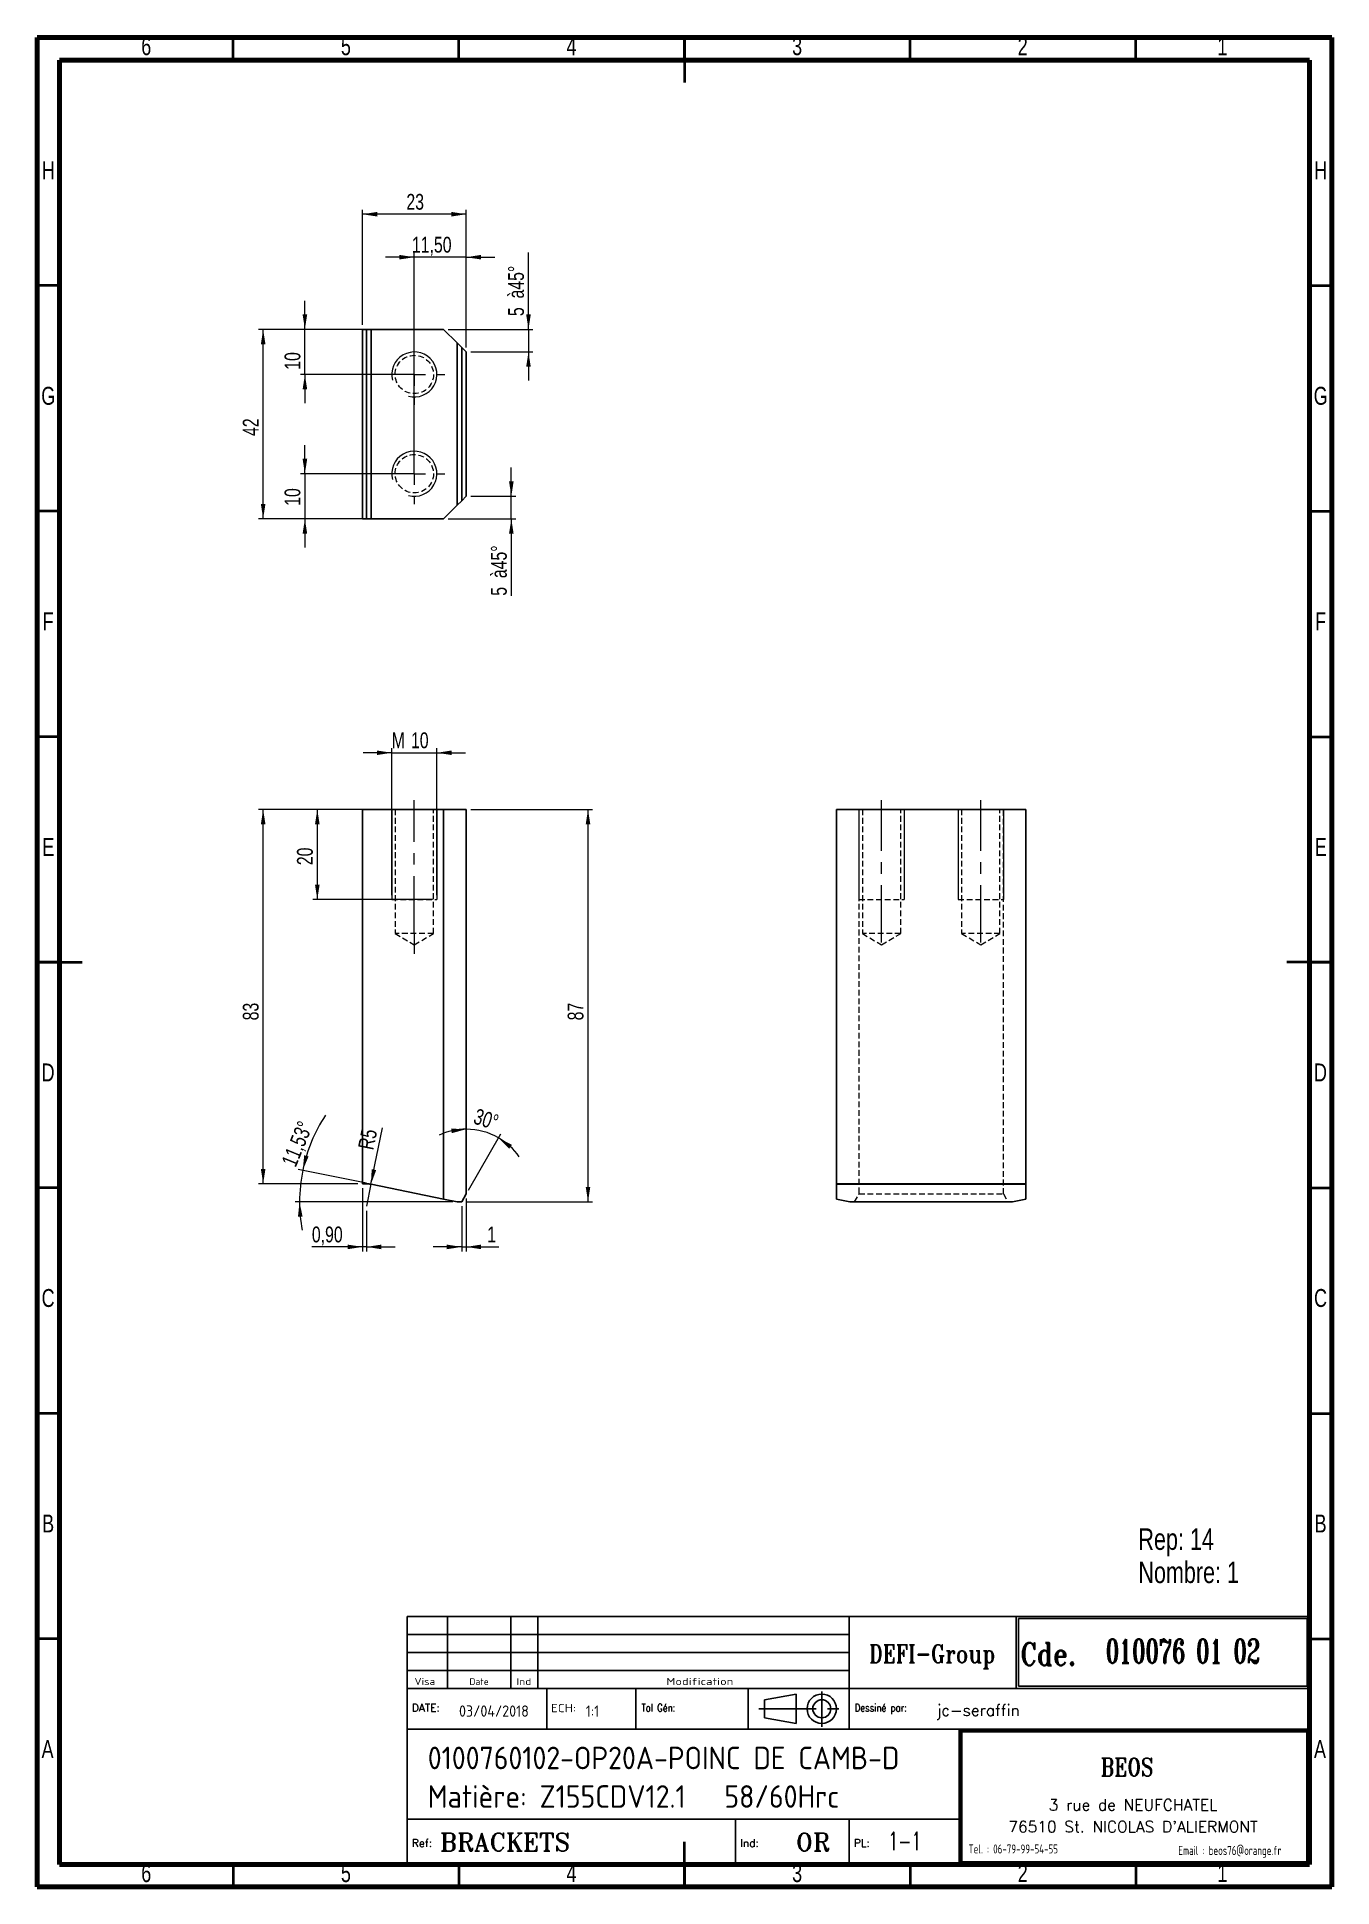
# Model space of a CAD drawing. Header units: millimetres. Extents: x 5 to 292, y 5 to 415.
import ezdxf

# ---------------------------------------------------------------- set-up
doc = ezdxf.new("R2010")
doc.units = ezdxf.units.MM
doc.linetypes.add('CENTERX2', pattern=[20.32, 12.7, -2.54, 2.54, -2.54])
doc.linetypes.add('HIDDEN', pattern=[1.905, 1.27, -0.635])
doc.layers.add('DIMENSIONS', color=176, linetype='Continuous')
doc.styles.add('SLDTEXTSTYLE0', font='TXT', dxfattribs={"width": 0.75})
doc.styles.add('SLDTEXTSTYLE1', font='ISOCP')
doc.styles.add('SLDTEXTSTYLE10', font='ISOCP', dxfattribs={"width": 1.147311})
doc.styles.add('SLDTEXTSTYLE11', font='ISOCP', dxfattribs={"width": 1.385904})
doc.styles.add('SLDTEXTSTYLE12', font='ISOCP', dxfattribs={"width": 1.246461})
doc.styles.add('SLDTEXTSTYLE13', font='ROMAND')
doc.styles.add('SLDTEXTSTYLE2', font='ROMANT', dxfattribs={"width": 0.8})
doc.styles.add('SLDTEXTSTYLE3', font='ISOCP', dxfattribs={"width": 0.8})
doc.styles.add('SLDTEXTSTYLE4', font='ROMANS', dxfattribs={"width": 0.8})
doc.styles.add('SLDTEXTSTYLE5', font='ROMANT')
doc.styles.add('SLDTEXTSTYLE6', font='ROMANS')
doc.styles.add('SLDTEXTSTYLE7', font='ROMANT', dxfattribs={"width": 0.65})
doc.styles.add('SLDTEXTSTYLE8', font='ISOCP', dxfattribs={"width": 1.446157})
doc.styles.add('SLDTEXTSTYLE9', font='ISOCP', dxfattribs={"width": 1.294402})
doc.dimstyles.new('SLDDIMSTYLE0', dxfattribs={"dimtxt": 3.5, "dimasz": 3.302, "dimexe": 0, "dimexo": 0.0625, "dimgap": 0.875, "dimtad": 1, "dimrnd": 1e-09, "dimzin": 12, "dimdsep": 46, "dimtxsty": 'SLDTEXTSTYLE0', "dimsah": 1, "dimcen": 0.09, "dimadec": 0, "dimazin": 3, "dimtfac": 1, "dimtmove": 0, "dimatfit": 0, "dimfxl": 1, "dimfrac": 2, "dimtolj": 1, "dimtzin": 12, "dimarcsym": 0})
doc.dimstyles.new('SLDDIMSTYLE1', dxfattribs={"dimtxt": 3.5, "dimasz": 3.302, "dimexe": 0, "dimexo": 0.0625, "dimgap": 0.875, "dimtad": 1, "dimrnd": 1e-09, "dimzin": 12, "dimdsep": 46, "dimtxsty": 'SLDTEXTSTYLE0', "dimsah": 1, "dimcen": 0.09, "dimadec": 0, "dimazin": 3, "dimtfac": 1, "dimtofl": 0, "dimtmove": 0, "dimatfit": 3, "dimfxl": 1, "dimfrac": 2, "dimtolj": 1, "dimtzin": 12, "dimarcsym": 0})
doc.dimstyles.new('SLDDIMSTYLE2', dxfattribs={"dimtxt": 3.5, "dimasz": 3.302, "dimexe": 0, "dimexo": 0.0625, "dimgap": 0.875, "dimtad": 1, "dimdec": 4, "dimzin": 12, "dimdsep": 46, "dimtxsty": 'SLDTEXTSTYLE0', "dimsah": 1, "dimcen": 0.09, "dimazin": 3, "dimtfac": 1, "dimtofl": 0, "dimtmove": 0, "dimatfit": 3, "dimfxl": 1, "dimfrac": 2, "dimtolj": 1, "dimtzin": 12, "dimarcsym": 0})
doc.dimstyles.new('SLDDIMSTYLE3', dxfattribs={"dimtxt": 3.5, "dimasz": 3.302, "dimexe": 0, "dimexo": 0.0625, "dimgap": 0.875, "dimtad": 1, "dimrnd": 1e-09, "dimzin": 12, "dimdsep": 46, "dimtxsty": 'SLDTEXTSTYLE0', "dimsah": 1, "dimcen": 0, "dimadec": 0, "dimazin": 3, "dimtfac": 1, "dimtofl": 0, "dimtmove": 0, "dimatfit": 3, "dimfxl": 1, "dimfrac": 2, "dimtolj": 1, "dimtzin": 12, "dimarcsym": 0})
doc.dimstyles.new('SLDDIMSTYLE4', dxfattribs={"dimtxt": 3.5, "dimasz": 3.302, "dimexe": 0, "dimexo": 0.0625, "dimgap": 0.875, "dimtad": 1, "dimrnd": 1e-09, "dimdsep": 46, "dimtxsty": 'SLDTEXTSTYLE0', "dimsah": 1, "dimcen": 0.09, "dimadec": 0, "dimazin": 2, "dimtfac": 1, "dimtmove": 0, "dimatfit": 0, "dimfxl": 1, "dimfrac": 2, "dimtolj": 1, "dimtzin": 12, "dimarcsym": 0})

# ---------------------------------------------------------------- blocks, each defined once
blk = doc.blocks.new('SW_NOTE_0')
at = {"color": 0, "linetype": 'Continuous', "lineweight": 0, "char_height": 4.763, "attachment_point": 1, "style": 'SLDTEXTSTYLE0'}
for s, insert in [('Rep: 14', (0, 6.14)), ('Nombre: 1', (0, -1.21))]:
    blk.add_mtext(s, dxfattribs=dict(at, insert=insert))
blk = doc.blocks.new('_D')
at = {"color": 7, "linetype": 'Continuous', "lineweight": 18}
for p, q in [((83.62, 256.44), (77.27, 256.44)), ((83.62, 224.9), (83.62, 257.44)), ((83.62, 256.44), (93.62, 256.44)), ((93.62, 224.9), (93.62, 257.44)), ((93.62, 256.44), (99.97, 256.44))]:
    blk.add_line(p, q, dxfattribs=at)
for points in [[(83.62, 256.44), (80.32, 256.95), (80.32, 255.94)], [(93.62, 256.44), (96.92, 255.94), (96.92, 256.95)]]:
    blk.add_solid(points, dxfattribs=at)
at = {"color": 7, "linetype": 'Continuous', "lineweight": 18, "char_height": 3.5, "attachment_point": 1, "style": 'SLDTEXTSTYLE0'}
for s, insert in [('M', (83.6, 260.96)), ('10', (87.88, 260.96))]:
    blk.add_mtext(s, dxfattribs=dict(at, insert=insert))
blk = doc.blocks.new('_D_1')
at = {"color": 7, "linetype": 'Continuous', "lineweight": 18}
for p, q in [((92.62, 243.9), (66.12, 243.9)), ((67.12, 243.9), (67.12, 223.9)), ((92.62, 223.9), (66.12, 223.9))]:
    blk.add_line(p, q, dxfattribs=at)
for points in [[(67.12, 243.9), (66.61, 240.6), (67.63, 240.6)], [(67.12, 223.9), (67.63, 227.2), (66.61, 227.2)]]:
    blk.add_solid(points, dxfattribs=at)
at = {"color": 7, "linetype": 'Continuous', "lineweight": 18, "insert": (62.61, 231.53), "char_height": 3.5, "attachment_point": 1, "rotation": 90, "style": 'SLDTEXTSTYLE0'}
blk.add_mtext('20', dxfattribs=at)
blk = doc.blocks.new('_D_2')
at = {"color": 7, "linetype": 'Continuous', "lineweight": 18}
for p, q in [((76.12, 243.9), (54.12, 243.9)), ((55.12, 160.9), (55.12, 243.9)), ((76.12, 160.9), (54.12, 160.9))]:
    blk.add_line(p, q, dxfattribs=at)
for points in [[(55.12, 243.9), (54.61, 240.6), (55.63, 240.6)], [(55.12, 160.9), (55.63, 164.2), (54.61, 164.2)]]:
    blk.add_solid(points, dxfattribs=at)
at = {"color": 7, "linetype": 'Continuous', "lineweight": 18, "insert": (50.61, 197.12), "char_height": 3.5, "attachment_point": 1, "rotation": 90, "style": 'SLDTEXTSTYLE0'}
blk.add_mtext('83', dxfattribs=at)
blk = doc.blocks.new('_D_3')
at = {"color": 7, "linetype": 'Continuous', "lineweight": 18}
for p, q in [((101.12, 243.9), (128.12, 243.9)), ((127.12, 156.9), (127.12, 243.9)), ((100.12, 156.9), (128.12, 156.9))]:
    blk.add_line(p, q, dxfattribs=at)
for points in [[(127.12, 243.9), (126.61, 240.6), (127.62, 240.6)], [(127.12, 156.9), (127.62, 160.2), (126.61, 160.2)]]:
    blk.add_solid(points, dxfattribs=at)
at = {"color": 7, "linetype": 'Continuous', "lineweight": 18, "insert": (122.6, 197.12), "char_height": 3.5, "attachment_point": 1, "rotation": 90, "style": 'SLDTEXTSTYLE0'}
blk.add_mtext('87', dxfattribs=at)
blk = doc.blocks.new('_D_4')
at = {"color": 7, "linetype": 'Continuous', "lineweight": 18}
for p, q in [((99.12, 155.9), (99.12, 145.9)), ((100.12, 157.63), (100.12, 145.9)), ((99.12, 146.9), (92.77, 146.9)), ((99.12, 146.9), (100.12, 146.9)), ((100.12, 146.9), (107.36, 146.9))]:
    blk.add_line(p, q, dxfattribs=at)
for points in [[(99.12, 146.9), (95.82, 147.41), (95.82, 146.39)], [(100.12, 146.9), (103.42, 146.39), (103.42, 147.41)]]:
    blk.add_solid(points, dxfattribs=at)
at = {"color": 7, "linetype": 'Continuous', "lineweight": 18, "insert": (104.78, 151.41), "char_height": 3.5, "attachment_point": 1, "style": 'SLDTEXTSTYLE0'}
blk.add_mtext('1', dxfattribs=at)
blk = doc.blocks.new('_D_5')
at = {"color": 7, "linetype": 'Continuous', "lineweight": 18}
blk.add_line((100.62, 159.5), (107.8, 171.93), dxfattribs=at)
for start, end in [(90, 114.8239), (60, 90), (35.1761, 60)]:
    blk.add_arc((100.12, 158.63), 14.36, start, end, dxfattribs=at)
for points in [[(100.12, 172.99), (96.78, 173.12), (96.9, 172.11)], [(107.3, 171.06), (109.65, 168.69), (110.26, 169.51)]]:
    blk.add_solid(points, dxfattribs=at)
at = {"color": 7, "linetype": 'Continuous', "lineweight": 18, "insert": (102.56, 177.67), "char_height": 3.5, "attachment_point": 1, "rotation": 342.1322, "style": 'SLDTEXTSTYLE0'}
blk.add_mtext('30°', dxfattribs=at)
blk = doc.blocks.new('_D_6')
at = {"color": 7, "linetype": 'Continuous', "lineweight": 18}
for p, q in [((78.04, 161), (62.91, 164.09)), ((97.13, 156.9), (62.18, 156.9))]:
    blk.add_line(p, q, dxfattribs=at)
for start, end in [(146.6699, 168.4653), (168.4653, 180), (180, 190.3755)]:
    blk.add_arc((98.13, 156.9), 34.94, start, end, dxfattribs=at)
for points in [[(63.89, 163.89), (65.19, 166.96), (64.21, 167.21)], [(63.18, 156.9), (62.83, 153.58), (63.85, 153.62)]]:
    blk.add_solid(points, dxfattribs=at)
at = {"color": 7, "linetype": 'Continuous', "lineweight": 18, "insert": (59.07, 165.69), "char_height": 3.5, "attachment_point": 1, "rotation": 67.6066, "style": 'SLDTEXTSTYLE0'}
blk.add_mtext('11,53°', dxfattribs=at)
blk = doc.blocks.new('_D_7')
at = {"color": 7, "linetype": 'Continuous', "lineweight": 18}
for q in [(81.56, 173.33), (78.02, 155.9)]:
    blk.add_line((79.02, 160.8), q, dxfattribs=at)
blk.add_solid([(79.02, 160.8), (80.17, 163.93), (79.17, 164.14)], dxfattribs=at)
at = {"color": 7, "linetype": 'Continuous', "lineweight": 18, "insert": (76.1, 168.91), "char_height": 3.5, "attachment_point": 1, "rotation": 78.5235, "style": 'SLDTEXTSTYLE0'}
blk.add_mtext('R5', dxfattribs=at)
blk = doc.blocks.new('_D_8')
at = {"color": 7, "linetype": 'Continuous', "lineweight": 18}
for p, q in [((77.12, 159.9), (77.12, 145.9)), ((78.02, 154.9), (78.02, 145.9)), ((77.12, 146.9), (65.91, 146.9)), ((78.02, 146.9), (77.12, 146.9)), ((78.02, 146.9), (84.37, 146.9))]:
    blk.add_line(p, q, dxfattribs=at)
for points in [[(77.12, 146.9), (73.82, 147.41), (73.82, 146.39)], [(78.02, 146.9), (81.32, 146.39), (81.32, 147.41)]]:
    blk.add_solid(points, dxfattribs=at)
at = {"color": 7, "linetype": 'Continuous', "lineweight": 18, "insert": (65.91, 151.41), "char_height": 3.5, "attachment_point": 1, "style": 'SLDTEXTSTYLE0'}
blk.add_mtext('0,90', dxfattribs=at)
blk = doc.blocks.new('_D_9')
at = {"color": 7, "linetype": 'Continuous', "lineweight": 18}
for p, q in [((64.37, 350.3), (64.37, 356.65)), ((78.02, 350.3), (63.37, 350.3)), ((64.37, 340.3), (64.37, 350.3)), ((87.62, 340.3), (63.37, 340.3)), ((64.37, 340.3), (64.37, 333.95))]:
    blk.add_line(p, q, dxfattribs=at)
for points in [[(64.37, 350.3), (64.88, 353.61), (63.86, 353.61)], [(64.37, 340.3), (63.86, 337), (64.88, 337)]]:
    blk.add_solid(points, dxfattribs=at)
at = {"color": 7, "linetype": 'Continuous', "lineweight": 18, "insert": (59.86, 341.35), "char_height": 3.5, "attachment_point": 1, "rotation": 90, "style": 'SLDTEXTSTYLE0'}
blk.add_mtext('10', dxfattribs=at)
blk = doc.blocks.new('_D_10')
at = {"color": 7, "linetype": 'Continuous', "lineweight": 18}
for p, q in [((64.37, 318.3), (64.37, 324.65)), ((87.62, 318.3), (63.37, 318.3)), ((64.37, 318.3), (64.37, 308.3)), ((78.02, 308.3), (63.37, 308.3)), ((64.37, 308.3), (64.37, 301.95))]:
    blk.add_line(p, q, dxfattribs=at)
for points in [[(64.37, 318.3), (64.88, 321.61), (63.86, 321.61)], [(64.37, 308.3), (63.86, 305), (64.88, 305)]]:
    blk.add_solid(points, dxfattribs=at)
at = {"color": 7, "linetype": 'Continuous', "lineweight": 18, "insert": (59.86, 311.19), "char_height": 3.5, "attachment_point": 1, "rotation": 90, "style": 'SLDTEXTSTYLE0'}
blk.add_mtext('10', dxfattribs=at)
blk = doc.blocks.new('_D_11')
at = {"color": 7, "linetype": 'Continuous', "lineweight": 18}
for p, q in [((76.12, 350.3), (54.12, 350.3)), ((55.12, 308.3), (55.12, 350.3)), ((76.12, 308.3), (54.12, 308.3))]:
    blk.add_line(p, q, dxfattribs=at)
for points in [[(55.12, 350.3), (54.61, 347), (55.63, 347)], [(55.12, 308.3), (55.63, 311.61), (54.61, 311.61)]]:
    blk.add_solid(points, dxfattribs=at)
at = {"color": 7, "linetype": 'Continuous', "lineweight": 18, "insert": (50.61, 326.67), "char_height": 3.5, "attachment_point": 1, "rotation": 90, "style": 'SLDTEXTSTYLE0'}
blk.add_mtext('42', dxfattribs=at)
blk = doc.blocks.new('_D_12')
at = {"color": 7, "linetype": 'Continuous', "lineweight": 18}
for p, q in [((113.92, 350.3), (113.92, 367.36)), ((96.12, 350.3), (114.92, 350.3)), ((113.92, 350.3), (113.92, 345.3)), ((101.12, 345.3), (114.92, 345.3)), ((113.92, 345.3), (113.92, 338.95))]:
    blk.add_line(p, q, dxfattribs=at)
for points in [[(113.92, 350.3), (114.43, 353.61), (113.41, 353.61)], [(113.92, 345.3), (113.41, 342), (114.43, 342)]]:
    blk.add_solid(points, dxfattribs=at)
at = {"color": 7, "linetype": 'Continuous', "lineweight": 18, "char_height": 3.5, "attachment_point": 1, "rotation": 90, "style": 'SLDTEXTSTYLE0'}
for s, insert in [('à45°', (109.41, 357.15)), ('5', (109.41, 353.25))]:
    blk.add_mtext(s, dxfattribs=dict(at, insert=insert))
blk = doc.blocks.new('_D_13')
at = {"color": 7, "linetype": 'Continuous', "lineweight": 18}
for p, q in [((110.12, 313.3), (110.12, 319.65)), ((101.12, 313.3), (111.12, 313.3)), ((110.12, 308.3), (110.12, 313.3)), ((96.12, 308.3), (111.12, 308.3)), ((110.12, 308.3), (110.12, 291.25))]:
    blk.add_line(p, q, dxfattribs=at)
for points in [[(110.12, 313.3), (110.63, 316.61), (109.61, 316.61)], [(110.12, 308.3), (109.61, 305), (110.63, 305)]]:
    blk.add_solid(points, dxfattribs=at)
at = {"color": 7, "linetype": 'Continuous', "lineweight": 18, "char_height": 3.5, "attachment_point": 1, "rotation": 90, "style": 'SLDTEXTSTYLE0'}
for s, insert in [('à45°', (105.61, 295.15)), ('5', (105.61, 291.25))]:
    blk.add_mtext(s, dxfattribs=dict(at, insert=insert))
blk = doc.blocks.new('_D_14')
at = {"color": 7, "linetype": 'Continuous', "lineweight": 18}
for p, q in [((88.62, 366.3), (82.27, 366.3)), ((88.62, 319.3), (88.62, 367.3)), ((100.12, 366.3), (88.62, 366.3)), ((100.12, 346.3), (100.12, 367.3)), ((100.12, 366.3), (106.47, 366.3))]:
    blk.add_line(p, q, dxfattribs=at)
for points in [[(88.62, 366.3), (85.32, 366.81), (85.32, 365.8)], [(100.12, 366.3), (103.42, 365.8), (103.42, 366.81)]]:
    blk.add_solid(points, dxfattribs=at)
at = {"color": 7, "linetype": 'Continuous', "lineweight": 18, "insert": (88.09, 370.82), "char_height": 3.5, "attachment_point": 1, "style": 'SLDTEXTSTYLE0'}
blk.add_mtext('11,50', dxfattribs=at)
blk = doc.blocks.new('_D_15')
at = {"color": 7, "linetype": 'Continuous', "lineweight": 18}
for p, q in [((77.12, 351.3), (77.12, 376.83)), ((100.12, 375.83), (77.12, 375.83)), ((100.12, 346.3), (100.12, 376.83))]:
    blk.add_line(p, q, dxfattribs=at)
for points in [[(77.12, 375.83), (80.42, 375.32), (80.42, 376.34)], [(100.12, 375.83), (96.82, 376.34), (96.82, 375.32)]]:
    blk.add_solid(points, dxfattribs=at)
at = {"color": 7, "linetype": 'Continuous', "lineweight": 18, "insert": (86.86, 380.34), "char_height": 3.5, "attachment_point": 1, "style": 'SLDTEXTSTYLE0'}
blk.add_mtext('23', dxfattribs=at)
blk = doc.blocks.new('SW_CENTERMARKSYMBOL_0')
at = {"color": 0, "linetype": 'Continuous', "lineweight": 0}
for p, q in [((0, 5), (0, 6.75)), ((-5, 0), (-6.75, 0)), ((0, 0), (-2.5, 0)), ((0, 0), (0, 2.5)), ((0, 0), (0, -2.5)), ((0, 0), (2.5, 0)), ((5, 0), (6.75, 0)), ((0, -5), (0, -6.75))]:
    blk.add_line(p, q, dxfattribs=at)
blk = doc.blocks.new('SW_CENTERMARKSYMBOL_1')
at = {"color": 0, "linetype": 'Continuous', "lineweight": 0}
for p, q in [((0, 5), (0, 6.75)), ((-5, 0), (-6.75, 0)), ((0, 0), (-2.5, 0)), ((0, 0), (0, 2.5)), ((0, 0), (0, -2.5)), ((0, 0), (2.5, 0)), ((5, 0), (6.75, 0)), ((0, -5), (0, -6.75))]:
    blk.add_line(p, q, dxfattribs=at)

msp = doc.modelspace()

# ---------------------------------------------------------------- linework, layer by layer
at = {"color": 7, "linetype": 'Continuous', "lineweight": 70}
for p, q in [((5, 5), (5, 415)), ((5, 415), (292, 415)), ((292, 415), (292, 5)), ((10, 10), (10, 410)), ((10, 410), (287, 410)), ((287, 410), (287, 10)), ((287, 10), (10, 10)), ((292, 5), (5, 5))]:
    msp.add_line(p, q, dxfattribs=at)
at = {"color": 7, "linetype": 'Continuous', "lineweight": 35}
for p, q in [((48.5, 410), (48.5, 415)), ((98.5, 410), (98.5, 415)), ((148.5, 415.001), (148.5, 404.999)), ((148.5, 410), (148.5, 415)), ((198.5, 410), (198.5, 415)), ((248.5, 410), (248.5, 415)), ((10, 360), (5, 360)), ((287, 360), (292, 360)), ((10, 310), (5, 310)), ((287, 310), (292, 310)), ((10, 260), (5, 260)), ((287, 260), (292, 260)), ((4.999, 210), (15.001, 210)), ((10, 210), (5, 210)), ((292.001, 210), (281.999, 210)), ((287, 210), (292, 210)), ((10, 160), (5, 160)), ((287, 160), (292, 160)), ((10, 110), (5, 110)), ((287, 110), (292, 110)), ((10, 60), (5, 60)), ((287, 60), (292, 60)), ((148.5, 4.999), (148.5, 15.001)), ((48.5, 10), (48.5, 5)), ((98.5, 10), (98.5, 5)), ((148.5, 10), (148.5, 5)), ((198.5, 10), (198.5, 5)), ((248.5, 10), (248.5, 5))]:
    msp.add_line(p, q, dxfattribs=at)
at = {"color": 7, "linetype": 'Continuous', "lineweight": 25}
for p, q in [((77.12176, 308.30403), (77.12176, 350.30403)), ((78.02076, 350.30403), (77.12176, 350.30403)), ((78.02076, 350.30403), (78.02076, 308.30403)), ((79.02057, 350.30403), (78.02076, 350.30403)), ((79.02057, 350.30403), (79.02057, 308.30403)), ((95.12176, 350.30403), (79.02057, 350.30403)), ((95.12176, 350.30403), (98.12555, 347.30024)), ((98.12555, 347.30024), (98.12555, 311.30782)), ((98.12555, 347.30024), (99.12176, 346.30403)), ((99.12176, 346.30403), (99.12176, 312.30403)), ((100.12176, 345.30403), (99.12176, 346.30403)), ((100.12176, 313.30403), (100.12176, 345.30403)), ((99.12176, 312.30403), (98.12555, 311.30782)), ((99.12176, 312.30403), (100.12176, 313.30403)), ((78.02076, 308.30403), (77.12176, 308.30403)), ((79.02057, 308.30403), (78.02076, 308.30403)), ((95.12176, 308.30403), (79.02057, 308.30403)), ((98.12555, 311.30782), (95.12176, 308.30403)), ((77.12176, 160.89853), (77.12176, 243.89853)), ((95.12176, 243.89853), (77.12176, 243.89853)), ((95.12176, 243.89853), (95.12176, 157.51156)), ((100.12176, 243.89853), (95.12176, 243.89853)), ((100.12176, 158.63058), (100.12176, 243.89853)), ((182.17194, 160.89853), (182.17194, 243.89853)), ((224.17194, 243.89853), (182.17194, 243.89853)), ((224.17194, 160.89853), (224.17194, 243.89853)), ((78.02076, 160.89853), (77.12176, 160.89853)), ((95.12176, 157.51156), (79.02057, 160.79755)), ((182.17194, 160.89853), (224.17194, 160.89853)), ((182.17194, 160.79755), (182.17194, 160.89853)), ((224.17194, 160.79755), (182.17194, 160.79755)), ((182.17194, 157.51156), (182.17194, 160.79755)), ((224.17194, 160.79755), (224.17194, 160.89853)), ((224.17194, 157.51156), (224.17194, 160.79755)), ((95.12176, 157.51156), (98.12555, 156.89853)), ((98.12555, 156.89853), (99.12176, 156.89853)), ((100.12176, 158.63058), (99.12176, 156.89853)), ((185.17573, 156.89853), (182.17194, 157.51156)), ((221.16815, 156.89853), (185.17573, 156.89853)), ((224.17194, 157.51156), (221.16815, 156.89853))]:
    msp.add_line(p, q, dxfattribs=at)
at = {"color": 7, "linetype": 'Continuous', "lineweight": 18}
for p, q in [((83.62176, 243.89853), (83.62176, 223.89853)), ((83.62176, 243.89853), (83.62176, 223.89853)), ((93.62176, 243.89853), (93.62176, 223.89853)), ((93.62176, 243.89853), (93.62176, 223.89853)), ((187.17194, 243.89853), (187.17194, 223.89853)), ((197.17194, 243.89853), (197.17194, 223.89853)), ((209.17194, 243.89853), (209.17194, 223.89853)), ((219.17194, 243.89853), (219.17194, 223.89853))]:
    msp.add_line(p, q, dxfattribs=at)
at = {"color": 7, "linetype": 'HIDDEN', "lineweight": 18}
for p, q in [((84.37176, 243.89853), (84.37176, 216.39853)), ((92.87176, 216.39853), (92.87176, 243.89853)), ((187.17194, 243.89853), (187.17194, 158.63058)), ((187.92194, 243.89853), (187.92194, 216.39853)), ((196.42194, 216.39853), (196.42194, 243.89853)), ((209.92194, 243.89853), (209.92194, 216.39853)), ((218.42194, 216.39853), (218.42194, 243.89853)), ((219.17194, 158.63058), (219.17194, 243.89853)), ((83.62176, 223.89853), (93.62176, 223.89853)), ((83.62176, 223.89853), (93.62176, 223.89853)), ((187.17194, 223.89853), (197.17194, 223.89853)), ((209.17194, 223.89853), (219.17194, 223.89853)), ((92.87176, 216.39853), (84.37176, 216.39853)), ((84.37176, 216.39853), (88.62176, 213.84488)), ((88.62176, 213.84488), (92.87176, 216.39853)), ((196.42194, 216.39853), (187.92194, 216.39853)), ((187.92194, 216.39853), (192.17194, 213.84488)), ((192.17194, 213.84488), (196.42194, 216.39853)), ((218.42194, 216.39853), (209.92194, 216.39853)), ((209.92194, 216.39853), (214.17194, 213.84488)), ((214.17194, 213.84488), (218.42194, 216.39853)), ((186.17194, 156.89853), (187.17194, 158.63058)), ((187.17194, 158.63058), (219.17194, 158.63058)), ((219.17194, 158.63058), (220.17194, 156.89853))]:
    msp.add_line(p, q, dxfattribs=at)
at = {"color": 7, "linetype": 'CENTERX2', "lineweight": 18}
for p, q in [((88.62176, 216.39853), (88.62176, 245.89853)), ((192.17194, 214.39853), (192.17194, 245.89853)), ((214.17194, 214.39853), (214.17194, 245.89853)), ((88.62176, 216.39853), (88.62176, 211.84488))]:
    msp.add_line(p, q, dxfattribs=at)
at = {"color": 7, "linetype": 'HIDDEN', "lineweight": 18}
for centre in [(88.62176, 340.30403), (88.62176, 318.30403)]:
    msp.add_circle(centre, 4.25, dxfattribs=at)
at = {"color": 7, "linetype": 'Continuous', "lineweight": 18}
for centre in [(88.62176, 340.30403), (88.62176, 318.30403)]:
    msp.add_arc(centre, 5, 255, 195, dxfattribs=at)
at = {"color": 7, "linetype": 'Continuous', "lineweight": 25}
msp.add_arc((78.02076, 155.89853), 5, 78.4652577, 90, dxfattribs=at)
at = {"layer": 'DIMENSIONS', "color": 3}
for p, q in [((185, 65), (87, 65)), ((96, 49), (96, 65)), ((110, 49), (110, 65)), ((116, 49), (116, 65)), ((87, 61), (185, 61)), ((185, 57), (87, 57)), ((87, 53), (185, 53))]:
    msp.add_line(p, q, dxfattribs=at)
at = {"layer": 'DIMENSIONS', "color": 6}
for p, q in [((87, 65), (87, 10)), ((287, 10), (287, 65)), ((287, 40), (209.38409, 40)), ((209.38409, 40), (209.38409, 10)), ((286.8, 39.8), (209.58409, 39.8)), ((209.58409, 39.8), (209.58409, 10.2)), ((286.6, 39.6), (209.78409, 39.6)), ((209.78409, 39.6), (209.78409, 10.4)), ((286.4, 39.4), (209.98409, 39.4)), ((209.98409, 39.4), (209.98409, 10.6)), ((286.4, 10.6), (286.4, 39.4)), ((286.6, 10.4), (286.6, 39.6)), ((286.8, 10.2), (286.8, 39.8)), ((87, 10), (287, 10)), ((209.58409, 10.2), (286.8, 10.2)), ((209.78409, 10.4), (286.6, 10.4)), ((209.98409, 10.6), (286.4, 10.6))]:
    msp.add_line(p, q, dxfattribs=at)
at = {"layer": 'DIMENSIONS', "color": 1}
for p, q in [((287, 65), (185, 65)), ((185, 49), (185, 65)), ((222, 49), (222, 65)), ((222.5, 49.5), (222.5, 64.5)), ((222.5, 64.5), (286.5, 64.5)), ((286.5, 64.5), (286.5, 49.5)), ((286.5, 49.5), (222.5, 49.5)), ((87, 49), (287, 49)), ((118, 49), (118, 40)), ((137.73069, 49), (137.73069, 40)), ((162.62034, 49), (162.62034, 40)), ((185, 49), (185, 40)), ((209.38409, 40), (87, 40)), ((209.38409, 20), (87, 20)), ((159.79154, 20), (159.79154, 10)), ((185, 20), (185, 10))]:
    msp.add_line(p, q, dxfattribs=at)
at = {"layer": 'DIMENSIONS'}
for p, q in [((222.5, 49.5), (222.5, 64.5)), ((222.5, 64.5), (286.5, 64.5)), ((286.5, 64.5), (286.5, 49.5)), ((286.5, 49.5), (222.5, 49.5))]:
    msp.add_line(p, q, dxfattribs=at)
at = {"layer": 'DIMENSIONS', "color": 7}
for p, q in [((173.24368, 47.75), (166.24368, 46.5)), ((166.24368, 46.5), (166.24368, 42.5)), ((173.24368, 41.25), (173.24368, 47.75)), ((166.24368, 42.5), (173.24368, 41.25))]:
    msp.add_line(p, q, dxfattribs=at)
at = {"layer": 'DIMENSIONS', "color": 3, "linetype": 'CENTERX2'}
for p, q in [((178.93393, 48.34798), (178.93393, 40.51332)), ((164.94646, 44.5), (183.20111, 44.5))]:
    msp.add_line(p, q, dxfattribs=at)
at = {"layer": 'DIMENSIONS', "color": 7}
for radius in [3.25, 2]:
    msp.add_circle((178.93393, 44.5), radius, dxfattribs=at)

# ---------------------------------------------------------------- block references
at = {"color": 7, "linetype": 'Continuous', "lineweight": 0}
for name, p in [('SW_CENTERMARKSYMBOL_1', (88.62176, 340.30403)), ('SW_CENTERMARKSYMBOL_0', (88.62176, 318.30403)), ('SW_NOTE_0', (249.09276, 78.35447))]:
    msp.add_blockref(name, p, dxfattribs=at)

# ---------------------------------------------------------------- texts
at = {"color": 7, "linetype": 'Continuous', "lineweight": 0, "char_height": 3.96875, "attachment_point": 2, "style": 'SLDTEXTSTYLE0'}
for s, insert in [('6', (29.21004, 415.06015)), ('5', (73.46004, 415.06015)), ('4', (123.46004, 415.06015)), ('3', (173.46004, 415.06015)), ('2', (223.46004, 415.06015)), ('1', (267.71004, 415.06015)), ('H', (7.49035, 387.56015)), ('H', (289.49035, 387.56015)), ('G', (7.48668, 337.56015)), ('G', (289.48668, 337.56015)), ('F', (7.45774, 287.56015)), ('F', (289.45774, 287.56015)), ('E', (7.50781, 237.56015)), ('E', (289.50781, 237.56015)), ('D', (7.45269, 187.56015)), ('D', (289.45269, 187.56015)), ('C', (7.45866, 137.56015)), ('C', (289.45866, 137.56015)), ('B', (7.4706, 87.56015)), ('B', (289.4706, 87.56015)), ('A', (7.33969, 37.56015)), ('A', (289.33969, 37.56015)), ('6', (29.21004, 10.06015)), ('5', (73.46004, 10.06015)), ('4', (123.46004, 10.06015)), ('3', (173.46004, 10.06015)), ('2', (223.46004, 10.06015)), ('1', (267.71004, 10.06015))]:
    msp.add_mtext(s, dxfattribs=dict(at, insert=insert))
at = {"layer": 'DIMENSIONS'}
for s, insert, char_height, attachment_point, style in [('DEFI-Group', (203.4195, 58.70072), 4, 2, 'SLDTEXTSTYLE2'), ('Cde.', (223, 59.12589), 5, 1, 'SLDTEXTSTYLE2'), ('010076 01 02', (241.84997, 59.93983), 5.2916667, 1, 'SLDTEXTSTYLE7'), ('Visa', (88.6551, 51.34751), 1.567052, 1, 'SLDTEXTSTYLE12'), ('Date', (100.82407, 51.28334), 1.492431, 1, 'SLDTEXTSTYLE10'), ('Ind', (111.25446, 51.28334), 1.492431, 1, 'SLDTEXTSTYLE11'), ('Modification', (144.48919, 51.34751), 1.5670523, 1, 'SLDTEXTSTYLE8'), ('DATE:', (88.03411, 45.59841), 1.727675, 1, 'SLDTEXTSTYLE6'), ('03/04/2018', (98.53289, 45.25347), 2.5, 1, 'SLDTEXTSTYLE1'), ('ECH:', (118.91066, 45.55991), 1.814059, 1, 'SLDTEXTSTYLE9'), ('1:1', (126.61977, 45.24035), 2.5, 1, 'SLDTEXTSTYLE1'), ('Tol Gén:', (138.95157, 45.59841), 1.727675, 1, 'SLDTEXTSTYLE4'), ('Dessiné par:', (186.22087, 45.59841), 1.7276752, 1, 'SLDTEXTSTYLE4'), ('jc-seraffin', (204.35515, 45.41997), 2.5, 1, 'SLDTEXTSTYLE5'), ('0100760102-OP20A-POINC DE CAMB-D', (91.60273, 36.10658), 5, 1, 'SLDTEXTSTYLE1'), ('BEOS', (246.57079, 33.59488), 4, 2, 'SLDTEXTSTYLE2'), ('Matière: Z155CDV12.1   58/60Hrc', (91.60273, 27.56351), 5, 1, 'SLDTEXTSTYLE1'), ('3 rue de NEUFCHATEL', (247.90924, 24.44835), 2.5, 2, 'SLDTEXTSTYLE13'), ('BRACKETS', (94.33673, 16.95138), 4, 1, 'SLDTEXTSTYLE5'), ('OR', (173.19394, 16.95138), 4, 1, 'SLDTEXTSTYLE5'), ('1-1', (193.65089, 17.17305), 4, 1, 'SLDTEXTSTYLE7'), ("76510 St. NICOLAS D'ALIERMONT", (247.90254, 19.62324), 2.5, 2, 'SLDTEXTSTYLE13'), ('Ref:', (88.03411, 15.59841), 1.727675, 1, 'SLDTEXTSTYLE6'), ('Ind:', (160.82565, 15.59841), 1.727675, 1, 'SLDTEXTSTYLE6'), ('PL:', (186.03411, 15.59841), 1.727675, 1, 'SLDTEXTSTYLE6'), ('Tel. : 06-79-99-54-55', (221.36027, 14.42858), 2, 2, 'SLDTEXTSTYLE3'), ('Email : beos76@orange.fr', (269.37248, 14.0972), 2, 2, 'SLDTEXTSTYLE3')]:
    msp.add_mtext(s, dxfattribs=dict(at, insert=insert, char_height=char_height, attachment_point=attachment_point, style=style))

# ---------------------------------------------------------------- dimensions: what is measured, and where the dimension line sits
at = {"color": 7, "linetype": 'Continuous', "lineweight": 18}
for base, p1, p2, dimstyle, picture, middle in [((77.12176, 375.82718), (100.12176, 345.30403), (77.12176, 350.30403), 'SLDDIMSTYLE1', '_D_15', (89.44961, 375.82718)), ((88.62176, 366.30403), (100.12176, 345.30403), (88.62176, 318.30403), 'SLDDIMSTYLE0', '_D_14', (93.90798, 366.30403)), ((77.12176, 146.89853), (78.02076, 155.89853), (77.12176, 160.89853), 'SLDDIMSTYLE4', '_D_8', (70.43908, 146.89853)), ((100.12176, 146.89853), (99.12176, 156.89853), (100.12176, 158.63058), 'SLDDIMSTYLE0', '_D_4', (106.06982, 146.89853))]:
    dim = msp.add_linear_dim(base=base, p1=p1, p2=p2, dimstyle=dimstyle, dxfattribs=at)
    dim.commit()
    dim.dimension.update_dxf_attribs({"geometry": picture, "text_midpoint": middle, "dimtype": 160})
for base, p1, p2, picture, middle in [((113.91963, 345.30403), (95.12176, 350.30403), (100.12176, 345.30403), '_D_12', (113.91963, 360.30403)), ((110.12176, 313.30403), (95.12176, 308.30403), (100.12176, 313.30403), '_D_13', (110.12176, 298.30403))]:
    dim = msp.add_linear_dim(base=base, p1=p1, p2=p2, angle=90, text='<> à45°', dimstyle='SLDDIMSTYLE0', dxfattribs=at)
    dim.commit()
    dim.dimension.update_dxf_attribs({"geometry": picture, "text_midpoint": middle, "dimtype": 160})
for base, p1, p2, dimstyle, picture, middle in [((64.37251, 350.30403), (88.62176, 340.30403), (79.02057, 350.30403), 'SLDDIMSTYLE0', '_D_9', (64.37251, 343.93334)), ((55.12176, 350.30403), (77.12176, 308.30403), (77.12176, 350.30403), 'SLDDIMSTYLE1', '_D_11', (55.12176, 329.25144)), ((64.37251, 308.30403), (88.62176, 318.30403), (79.02057, 308.30403), 'SLDDIMSTYLE0', '_D_10', (64.37251, 313.77591)), ((55.12176, 243.89853), (77.12176, 160.89853), (77.12176, 243.89853), 'SLDDIMSTYLE1', '_D_2', (55.12176, 199.70133)), ((67.12176, 223.89853), (93.62176, 243.89853), (93.62176, 223.89853), 'SLDDIMSTYLE0', '_D_1', (67.12176, 234.1118)), ((127.11572, 243.89853), (99.12176, 156.89853), (100.12176, 243.89853), 'SLDDIMSTYLE1', '_D_3', (127.11572, 199.70133))]:
    dim = msp.add_linear_dim(base=base, p1=p1, p2=p2, angle=90, dimstyle=dimstyle, dxfattribs=at)
    dim.commit()
    dim.dimension.update_dxf_attribs({"geometry": picture, "text_midpoint": middle, "dimtype": 160})
dim = msp.add_linear_dim(base=(93.62176, 256.44396), p1=(83.62176, 223.89853), p2=(93.62176, 223.89853), text='M10<>', dimstyle='SLDDIMSTYLE0', dxfattribs=at)
dim.commit()
dim.dimension.update_dxf_attribs({"geometry": '_D', "text_midpoint": (88.32717, 256.44396), "dimtype": 160})
for base, line1, line2, picture, middle in [((103.83743, 172.49765), ((100.12176, 158.63058), (100.12176, 243.89853)), ((99.12176, 156.89853), (100.12176, 158.63058)), '_D_5', (104.52657, 172.29438)), ((63.35986, 160.4099), ((99.12176, 156.89853), (98.12555, 156.89853)), ((98.12555, 156.89853), (79.02057, 160.79755)), '_D_6', (65.818, 170.21037))]:
    dim = msp.add_angular_dim_2l(base=base, line1=line1, line2=line2, dimstyle='SLDDIMSTYLE2', dxfattribs=at)
    dim.commit()
    dim.dimension.update_dxf_attribs({"geometry": picture, "text_midpoint": middle, "dimtype": 162})
dim = msp.add_radius_dim(center=(78.02076, 155.89853), mpoint=(79.01559, 160.79857), dimstyle='SLDDIMSTYLE3', dxfattribs=at)
dim.commit()
dim.dimension.update_dxf_attribs({"geometry": '_D_7', "text_midpoint": (81.06926, 170.91391), "dimtype": 164})

doc.saveas('drawing.dxf')
